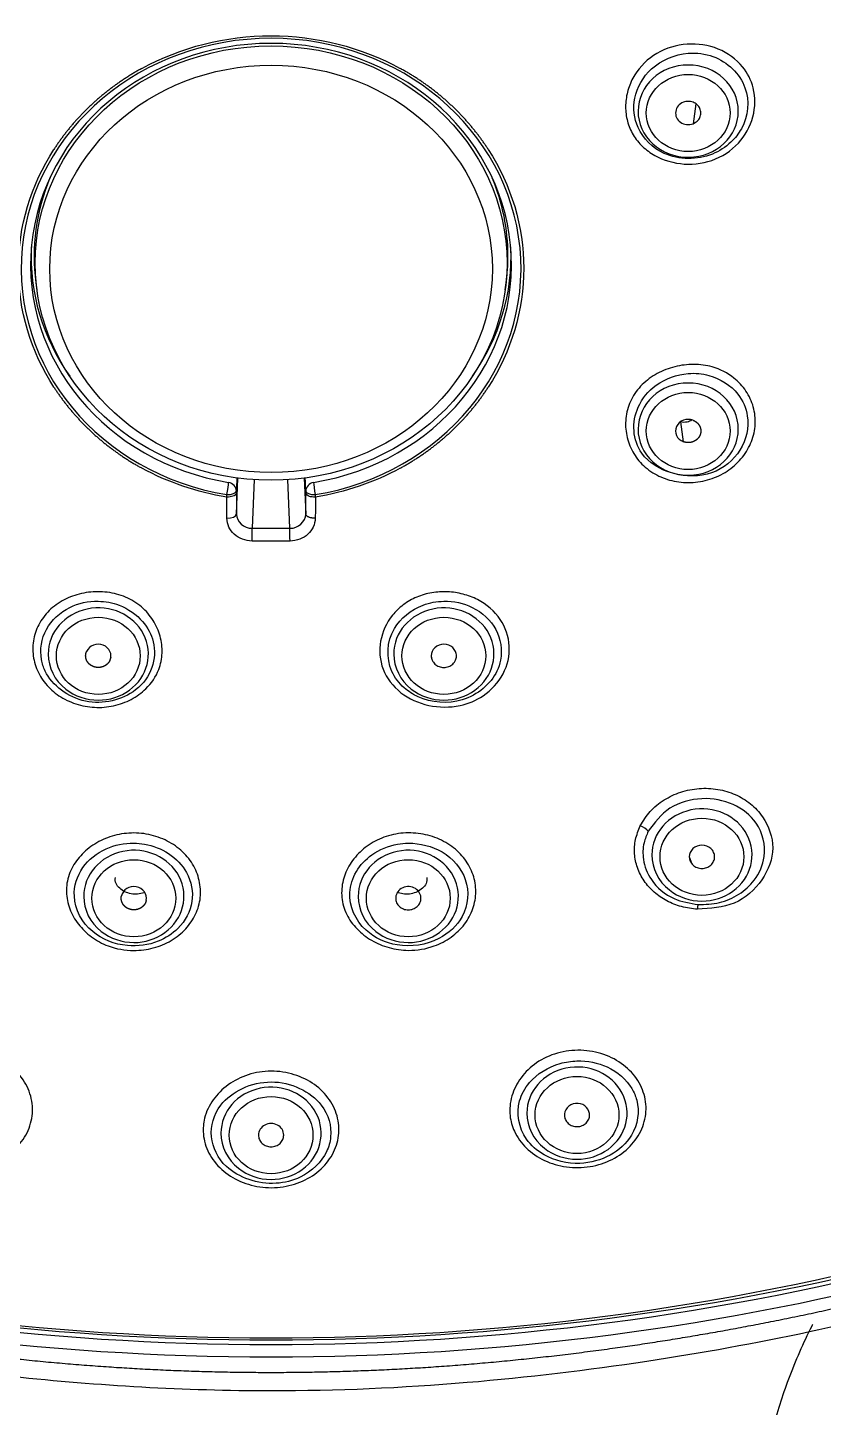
# Model space of a CAD drawing. Extents: x -3383 to -2963, y -4299 to -3705.
# Drawn here: x -3177.39 to -3172.35, y -4042.36 to -4033.62 of the extents above; entities that cross this region are included whole.
import ezdxf

# ---------------------------------------------------------------- set-up
doc = ezdxf.new("R2010")
doc.units = 0
doc.header["$LTSCALE"] = 7
doc.layers.add('6', color=7, linetype='CONTINUOUS')

msp = doc.modelspace()

# ---------------------------------------------------------------- linework, layer by layer
at = {"layer": '6', "color": 3, "linetype": 'Continuous'}
for p, q in [((-3173.157697, -4034.104465), (-3173.17459, -4034.231031)), ((-3173.23582, -4036.245104), (-3173.252713, -4036.118539)), ((-3176.066283, -4036.557241), (-3176.066283, -4036.572167)), ((-3175.952838, -4036.485087), (-3175.96606, -4036.79323)), ((-3175.726673, -4036.79323), (-3175.739895, -4036.485087)), ((-3175.626449, -4036.572167), (-3175.626449, -4036.557241)), ((-3176.126274, -4036.596382), (-3176.126274, -4036.580276)), ((-3175.566459, -4036.580276), (-3175.566459, -4036.596364)), ((-3176.860789, -4037.608757), (-3176.866461, -4037.629415)), ((-3174.831943, -4037.608757), (-3174.826272, -4037.629415)), ((-3173.198012, -4038.87833), (-3173.184681, -4038.914705))]:
    msp.add_line(p, q, dxfattribs=at)
at = {"layer": '6', "color": 7, "linetype": 'Continuous'}
for p, q in [((-3177.33489, -4035.238918), (-3177.32891, -4035.283158)), ((-3174.363823, -4035.283158), (-3174.357843, -4035.238918)), ((-3176.066169, -4036.704091), (-3176.056336, -4036.474924)), ((-3175.636397, -4036.474924), (-3175.626564, -4036.704091))]:
    msp.add_line(p, q, dxfattribs=at)
for centre, major_axis, ratio, start_param, end_param in [((-3175.846366, -4035.146589), (-1.582453, 0), 0.920505, 1.74861423, 7.67616373), ((-3175.846366, -4035.123554), (1.522462, 0), 0.920505, 4.89020689, 10.81775638), ((-3173.205205, -4034.162996), (-0.08, 0), 0.920505, 5.10508806, 8.24668072), ((-3173.205205, -4034.151274), (-0.317321, 0), 0.920505, 1.58326435, 3.14159276), ((-3175.846366, -4035.068443), (1.5, 0), 0.920505, 2.77549891, 3.26539098), ((-3175.846366, -4035.068443), (1.5, 0), 0.920505, 0, 0.36609378), ((-3175.846366, -4035.068443), (-1.52, 0), 0.920505, 6.24204823, 6.85921906), ((-3175.846366, -4035.068443), (-1.52, 0), 0.920505, 2.56555888, 3.18272971), ((-3175.846366, -4035.068443), (1.5, 0), 0.920505, 6.15938686, 6.28318531), ((-3173.205205, -4036.177069), (0.08, 0), 0.920505, 1.17809725, 4.3196899), ((-3173.205205, -4036.165347), (-0.317321, 0), 0.920505, 1.58326435, 3.14159276), ((-3176.126274, -4036.556832), (-0.059944, 0.002589), 0.914564, 3.18132471, 4.5740484), ((-3175.566459, -4036.556832), (-0.059944, -0.002589), 0.914564, 4.85072956, 6.24345325), ((-3176.940371, -4037.601234), (0.08, 0), 0.920505, 5.89048623, 9.03207888), ((-3174.752362, -4037.601234), (-0.08, 0), 0.920505, 3.53429174, 6.67588439), ((-3176.940371, -4037.589513), (-0.317321, 0), 0.920505, 0.8633488, 1.57079615), ((-3176.940371, -4037.589513), (-0.317321, 0), 0.920505, 1.57079615, 2.23867885), ((-3174.752362, -4037.589513), (-0.317321, 0), 0.920505, 0.8633488, 1.57079615), ((-3174.752362, -4037.589513), (-0.317321, 0), 0.920505, 1.57079615, 2.23867885), ((-3173.118164, -4038.873792), (-0.08, 0), 0.920505, 3.73064128, 6.87223393), ((-3176.715263, -4039.136312), (0.08, 0), 0.920505, 6.08683577, 9.22842842), ((-3174.97747, -4039.136312), (-0.08, 0), 0.920505, 3.33794219, 6.47953485), ((-3173.118164, -4038.86207), (-0.317321, 0), 0.920505, 0.8633488, 1.57079615), ((-3173.118164, -4038.86207), (-0.317321, 0), 0.920505, 1.57079615, 2.23867885), ((-3176.715263, -4039.124591), (-0.317321, 0), 0.920505, 0.8633488, 1.57079615), ((-3176.715263, -4039.124591), (-0.317321, 0), 0.920505, 1.57079615, 2.23867885), ((-3174.97747, -4039.124591), (-0.317321, 0), 0.920505, 0.8633488, 1.57079615), ((-3174.97747, -4039.124591), (-0.317321, 0), 0.920505, 1.57079615, 2.23867885), ((-3173.909404, -4040.509014), (-0.08, 0), 0.920505, 3.45575192, 6.59734457), ((-3175.846366, -4040.636634), (-0.08, 0), 0.920505, 3.14159265, 6.28318531), ((-3173.909404, -4040.497292), (-0.317321, 0), 0.920505, 0.8633488, 1.57079615), ((-3173.909404, -4040.497292), (-0.317321, 0), 0.920505, 1.57079615, 2.23867885), ((-3175.846366, -4040.624912), (-0.317321, 0), 0.920505, 0.8633488, 1.57079615), ((-3175.846366, -4040.624912), (-0.317321, 0), 0.920505, 1.57079615, 2.23867885), ((-3175.846366, -4027.906978), (15.26948, 0), 0.920505, 4.43006174, 4.99471622), ((-3175.846366, -4027.930217), (-15.329478, 0), 0.920505, 1.28846908, 1.85312357)]:
    msp.add_ellipse(centre, major_axis=major_axis, ratio=ratio, start_param=start_param, end_param=end_param, dxfattribs=at)
msp.add_ellipse((-3175.846366, -4035.113367), major_axis=(1.493974, 0), ratio=0.920505, dxfattribs=at)
at = {"layer": '6', "color": 3, "linetype": 'Continuous'}
for centre, major_axis in [((-3175.846366, -4035.150294), (1.401312, 0)), ((-3173.205205, -4034.162996), (0.265359, 0)), ((-3173.205205, -4036.177069), (0.265359, 0)), ((-3176.940371, -4037.601234), (0.265359, 0)), ((-3174.752362, -4037.601234), (0.265359, 0)), ((-3173.118164, -4038.873792), (0.265359, 0)), ((-3176.715263, -4039.136312), (0.265359, 0)), ((-3174.97747, -4039.136312), (0.265359, 0)), ((-3173.909404, -4040.509014), (0.265359, 0)), ((-3175.846366, -4040.636634), (0.265359, 0))]:
    msp.add_ellipse(centre, major_axis=major_axis, ratio=0.920505, dxfattribs=at)
for centre, major_axis, ratio, start_param, end_param in [((-3173.205205, -4034.151274), (-0.317321, 0), 0.920505, 3.14159276, 6.28318531), ((-3173.205205, -4034.151274), (-0.317321, 0), 0.920505, 0, 1.5707966), ((-3173.205205, -4034.151274), (-0.317321, 0), 0.920505, 1.57079615, 1.58326435), ((-3173.205205, -4036.165347), (-0.317321, 0), 0.920505, 3.14159276, 6.28318531), ((-3173.205205, -4036.165347), (-0.317321, 0), 0.920505, 0, 1.5707966), ((-3173.205205, -4036.165347), (-0.317321, 0), 0.920505, 1.57079615, 1.58326435), ((-3176.126274, -4036.556832), (0.009793, 0.059195), 0.069113, 4.31664815, 5.86999118), ((-3176.126274, -4036.556832), (0.06, 0), 0.390731, 4.71238898, 6.26573201), ((-3175.566459, -4036.556832), (-0.06, 0), 0.390731, 0.01745329, 1.57079633), ((-3175.566459, -4036.556832), (-0.009793, 0.059195), 0.069113, 0.41319412, 1.96653716), ((-3176.940371, -4037.589513), (-0.317321, 0), 0.920505, 2.2386795, 6.28318531), ((-3174.752362, -4037.589513), (-0.317321, 0), 0.920505, 2.2386795, 6.28318531), ((-3176.940371, -4037.589513), (-0.317321, 0), 0.920505, 0, 0.86334861), ((-3174.752362, -4037.589513), (-0.317321, 0), 0.920505, 0, 0.86334861), ((-3173.118164, -4038.86207), (-0.317321, 0), 0.920505, 2.2386795, 6.28318531), ((-3176.715263, -4039.124591), (-0.317321, 0), 0.920505, 2.2386795, 6.28318531), ((-3174.97747, -4039.124591), (-0.317321, 0), 0.920505, 2.2386795, 6.28318531), ((-3173.118164, -4038.86207), (-0.317321, 0), 0.920505, 0, 0.86334861), ((-3176.715263, -4039.124591), (-0.317321, 0), 0.920505, 0, 0.86334861), ((-3174.97747, -4039.124591), (-0.317321, 0), 0.920505, 0, 0.86334861), ((-3173.909404, -4040.497292), (-0.317321, 0), 0.920505, 2.2386795, 6.28318531), ((-3175.846366, -4040.624912), (-0.317321, 0), 0.920505, 2.2386795, 6.28318531), ((-3173.909404, -4040.497292), (-0.317321, 0), 0.920505, 0, 0.86334861), ((-3175.846366, -4040.624912), (-0.317321, 0), 0.920505, 0, 0.86334861)]:
    msp.add_ellipse(centre, major_axis=major_axis, ratio=ratio, start_param=start_param, end_param=end_param, dxfattribs=at)
at = {"layer": '6', "color": 7, "linetype": 'Continuous'}
for points, degree, knots in [([(-3183.978728, -4034.770891), (-3183.978138, -4034.253345), (-3183.916297, -4033.218396), (-3183.71188, -4032.067788), (-3183.519398, -4031.312201), (-3183.430293, -4030.999411), (-3183.354293, -4030.750379), (-3183.269733, -4030.503658), (-3182.985861, -4029.841295), (-3182.256677, -4028.866739), (-3181.19815, -4028.196078), (-3180.478944, -4027.934516), (-3180.210952, -4027.856957), (-3179.805411, -4027.751831), (-3178.373771, -4027.424977), (-3176.408018, -4027.22904), (-3174.161422, -4027.340986), (-3172.912279, -4027.528385), (-3172.091856, -4027.705184), (-3171.752203, -4027.787067), (-3171.481771, -4027.856927), (-3171.21384, -4027.934676), (-3170.494503, -4028.195771), (-3169.435951, -4028.866835), (-3168.707205, -4029.841368), (-3168.422826, -4030.50361), (-3168.338472, -4030.750388), (-3168.224107, -4031.123837), (-3167.868348, -4032.442294), (-3167.715184, -4033.735799), (-3167.714005, -4034.770891)], 3, [0, 0, 0, 0, 0.0625, 0.125, 0.140625, 0.15625, 0.1640625, 0.171875, 0.1875, 0.25, 0.3125, 0.328125, 0.3359375, 0.34375, 0.375, 0.5, 0.5625, 0.625, 0.640625, 0.65625, 0.6640625, 0.671875, 0.6875, 0.75, 0.8125, 0.828125, 0.8359375, 0.84375, 0.875, 1, 1, 1, 1]), ([(-3173.403037, -4033.785313), (-3173.345658, -4033.751765), (-3173.212583, -4033.712294), (-3173.008914, -4033.743236), (-3172.858089, -4033.853585), (-3172.777348, -4034.011884), (-3172.781284, -4034.191096), (-3172.875297, -4034.365221), (-3173.049644, -4034.478848), (-3173.256776, -4034.498192), (-3173.415807, -4034.442279), (-3173.514467, -4034.360468), (-3173.569049, -4034.282249), (-3173.599062, -4034.193056), (-3173.604631, -4034.099828), (-3173.586917, -4034.00743), (-3173.534203, -4033.891161), (-3173.461019, -4033.819214), (-3173.403037, -4033.785313)], 3, [0, 0, 0, 0, 0.077861, 0.15638114, 0.23439161, 0.297197, 0.37442081, 0.45207989, 0.53160682, 0.6094745, 0.68677212, 0.72578784, 0.76535465, 0.80445385, 0.84334596, 0.88228885, 0.92132136, 1, 1, 1, 1]), ([(-3176.664418, -4033.880839), (-3176.74958, -4033.927483), (-3176.828385, -4033.983873), (-3176.907138, -4034.040226), (-3176.977396, -4034.104841), (-3177.047803, -4034.169593), (-3177.109128, -4034.242134), (-3177.170354, -4034.314557), (-3177.221427, -4034.393568)], 2, [0, 0, 0, 0.25, 0.25, 0.5, 0.5, 0.75, 0.75, 1, 1, 1]), ([(-3174.471306, -4034.393568), (-3174.521978, -4034.315177), (-3174.583238, -4034.242636), (-3174.644457, -4034.170143), (-3174.714652, -4034.105471), (-3174.784996, -4034.040661), (-3174.863802, -4033.984211), (-3174.942479, -4033.927852), (-3175.028314, -4033.880839)], 2, [0, 0, 0, 0.25, 0.25, 0.5, 0.5, 0.75, 0.75, 1, 1, 1]), ([(-3177.221427, -4035.899609), (-3177.170755, -4035.978001), (-3177.109495, -4036.050542), (-3177.048276, -4036.123034), (-3176.97808, -4036.187707), (-3176.907736, -4036.252517), (-3176.828931, -4036.308967), (-3176.750253, -4036.365326), (-3176.664418, -4036.412339)], 2, [0, 0, 0, 0.25, 0.25, 0.5, 0.5, 0.75, 0.75, 1, 1, 1]), ([(-3175.028315, -4036.412339), (-3174.943153, -4036.365695), (-3174.864348, -4036.309305), (-3174.785595, -4036.252952), (-3174.715337, -4036.188337), (-3174.64493, -4036.123585), (-3174.583605, -4036.051044), (-3174.522379, -4035.978621), (-3174.471306, -4035.899609)], 2, [0, 0, 0, 0.25, 0.25, 0.5, 0.5, 0.75, 0.75, 1, 1, 1]), ([(-3173.181296, -4036.108235), (-3173.190676, -4036.113802), (-3173.213451, -4036.123579), (-3173.239786, -4036.123467), (-3173.252713, -4036.118539)], 3, [0, 0, 0, 0, 0.44663549, 1, 1, 1, 1]), ([(-3173.17459, -4036.109035), (-3173.159901, -4036.114657), (-3173.148636, -4036.124998), (-3173.143153, -4036.130032), (-3173.138692, -4036.13616), (-3173.134351, -4036.142122), (-3173.131295, -4036.148888), (-3173.128321, -4036.155471), (-3173.126747, -4036.162704), (-3173.125216, -4036.169741), (-3173.125205, -4036.177069), (-3173.125195, -4036.184199), (-3173.126747, -4036.191435), (-3173.128258, -4036.198476), (-3173.131295, -4036.20525), (-3173.134249, -4036.21184), (-3173.138692, -4036.217979), (-3173.143015, -4036.223952), (-3173.148637, -4036.229141), (-3173.154106, -4036.234189), (-3173.160762, -4036.238295), (-3173.16724, -4036.242291), (-3173.17459, -4036.245104), (-3173.181741, -4036.247841), (-3173.189599, -4036.24929), (-3173.197244, -4036.2507), (-3173.205205, -4036.25071), (-3173.212949, -4036.25072), (-3173.22081, -4036.24929), (-3173.22846, -4036.2479), (-3173.23582, -4036.245104)], 2, [0, 0, 0, 0.125, 0.125, 0.1875, 0.1875, 0.25, 0.25, 0.3125, 0.3125, 0.375, 0.375, 0.4375, 0.4375, 0.5, 0.5, 0.5625, 0.5625, 0.625, 0.625, 0.6875, 0.6875, 0.75, 0.75, 0.8125, 0.8125, 0.875, 0.875, 0.9375, 0.9375, 1, 1, 1]), ([(-3176.066086, -4036.572168), (-3176.071078, -4036.579457), (-3176.080087, -4036.592611), (-3176.11203, -4036.59522), (-3176.126274, -4036.596384)], 3, [0, 0, 0, 0, 0.55409419, 1, 1, 1, 1]), ([(-3175.566459, -4036.596443), (-3175.580272, -4036.595341), (-3175.612146, -4036.592799), (-3175.62127, -4036.579629), (-3175.62644, -4036.572166)], 3, [0, 0, 0, 0, 0.4333841, 1, 1, 1, 1]), ([(-3175.966232, -4036.874318), (-3175.987458, -4036.871959), (-3176.029435, -4036.867294), (-3176.081501, -4036.833353), (-3176.11885, -4036.786397), (-3176.123989, -4036.748708), (-3176.126583, -4036.729693)], 3, [0, 0, 0, 0, 0.25326532, 0.50085603, 0.74817379, 1, 1, 1, 1]), ([(-3175.56615, -4036.729693), (-3175.568743, -4036.748708), (-3175.573883, -4036.786398), (-3175.611232, -4036.833353), (-3175.663298, -4036.867294), (-3175.705275, -4036.871959), (-3175.726501, -4036.874318)], 3, [0, 0, 0, 0, 0.25182946, 0.49914784, 0.74673773, 1, 1, 1, 1]), ([(-3174.395511, -4037.369929), (-3174.360997, -4037.420969), (-3174.322315, -4037.539601), (-3174.361872, -4037.721609), (-3174.485623, -4037.85688), (-3174.658909, -4037.929991), (-3174.851981, -4037.927856), (-3175.03664, -4037.845461), (-3175.153563, -4037.690973), (-3175.168014, -4037.50635), (-3175.103055, -4037.363843), (-3175.012071, -4037.274965), (-3174.926258, -4037.225495), (-3174.82933, -4037.197898), (-3174.728738, -4037.192139), (-3174.629681, -4037.207229), (-3174.505872, -4037.253451), (-3174.430388, -4037.318352), (-3174.395511, -4037.369929)], 3, [0, 0, 0, 0, 0.077861, 0.15638114, 0.23439161, 0.297197, 0.37442081, 0.45207989, 0.53160682, 0.6094745, 0.68677212, 0.72578784, 0.76535465, 0.80445385, 0.84334596, 0.88228885, 0.92132136, 1, 1, 1, 1]), ([(-3176.866461, -4037.629415), (-3176.872569, -4037.642937), (-3176.883803, -4037.653306), (-3176.889272, -4037.658354), (-3176.895929, -4037.66246), (-3176.902406, -4037.666456), (-3176.909757, -4037.669269), (-3176.916907, -4037.672006), (-3176.924765, -4037.673455), (-3176.93241, -4037.674865), (-3176.940371, -4037.674875), (-3176.948116, -4037.674884), (-3176.955977, -4037.673455), (-3176.963627, -4037.672064), (-3176.970986, -4037.669269), (-3176.978145, -4037.66655), (-3176.984814, -4037.66246), (-3176.991302, -4037.658481), (-3176.99694, -4037.653306), (-3177.002423, -4037.648272), (-3177.006884, -4037.642144), (-3177.011225, -4037.636182), (-3177.014282, -4037.629415), (-3177.017255, -4037.622833), (-3177.018829, -4037.6156), (-3177.02036, -4037.608563), (-3177.020371, -4037.601235), (-3177.020382, -4037.594106), (-3177.018829, -4037.58687), (-3177.017318, -4037.579828), (-3177.014282, -4037.573054)], 2, [0, 0, 0, 0.125, 0.125, 0.1875, 0.1875, 0.25, 0.25, 0.3125, 0.3125, 0.375, 0.375, 0.4375, 0.4375, 0.5, 0.5, 0.5625, 0.5625, 0.625, 0.625, 0.6875, 0.6875, 0.75, 0.75, 0.8125, 0.8125, 0.875, 0.875, 0.9375, 0.9375, 1, 1, 1]), ([(-3173.140951, -4039.176661), (-3173.096003, -4039.175299), (-3173.00503, -4039.172542), (-3172.878617, -4039.115905), (-3172.770141, -4039.016857), (-3172.701878, -4038.85465), (-3172.7474, -4038.660196), (-3172.912576, -4038.52887), (-3173.120234, -4038.489218), (-3173.337951, -4038.550304), (-3173.417928, -4038.658158), (-3173.458057, -4038.712273)], 3, [0, 0, 0, 0, 0.07978383, 0.16147722, 0.24460963, 0.35309697, 0.50213441, 0.62356374, 0.74508158, 0.87209469, 1, 1, 1, 1]), ([(-3176.636598, -4038.729697), (-3176.595093, -4038.736864), (-3176.515139, -4038.762486), (-3176.413118, -4038.829128), (-3176.337708, -4038.918409), (-3176.295784, -4039.022726), (-3176.28842, -4039.132612), (-3176.31849, -4039.239214), (-3176.38252, -4039.333645), (-3176.475209, -4039.408655), (-3176.589974, -4039.455959), (-3176.728901, -4039.474301), (-3176.86887, -4039.450119), (-3176.98703, -4039.384852), (-3177.070626, -4039.303346), (-3177.126451, -4039.20503), (-3177.148906, -4039.095852), (-3177.131494, -4038.985427), (-3177.075707, -4038.88575), (-3176.99037, -4038.80536), (-3176.883621, -4038.74864), (-3176.762241, -4038.719646), (-3176.677823, -4038.722578), (-3176.636598, -4038.729697)], 3, [0, 0, 0, 0, 0.04732969, 0.09409543, 0.14099317, 0.18801784, 0.23498374, 0.28178543, 0.32866668, 0.375845, 0.42299112, 0.46985546, 0.5320197, 0.57828877, 0.62474832, 0.67142663, 0.71841567, 0.76638654, 0.81358141, 0.86019473, 0.90661568, 0.95299026, 1, 1, 1, 1]), ([(-3175.056135, -4038.729697), (-3175.014743, -4038.722328), (-3174.929859, -4038.718968), (-3174.806805, -4038.746168), (-3174.698585, -4038.803574), (-3174.615192, -4038.886397), (-3174.561545, -4038.985832), (-3174.544027, -4039.09465), (-3174.562997, -4039.2035), (-3174.616674, -4039.303922), (-3174.702329, -4039.38617), (-3174.822928, -4039.449752), (-3174.962928, -4039.474417), (-3175.100592, -4039.453718), (-3175.212978, -4039.406252), (-3175.30665, -4039.333898), (-3175.373931, -4039.240328), (-3175.404729, -4039.132362), (-3175.395713, -4039.021586), (-3175.351214, -4038.9187), (-3175.276762, -4038.830446), (-3175.176808, -4038.762829), (-3175.097398, -4038.737043), (-3175.056135, -4038.729697)], 3, [0, 0, 0, 0, 0.04724698, 0.09402539, 0.14099374, 0.18805903, 0.23498281, 0.28166512, 0.32854646, 0.37578173, 0.42291062, 0.46971944, 0.53204407, 0.57833518, 0.62474017, 0.67135313, 0.71831337, 0.76631094, 0.8135255, 0.86012091, 0.90651395, 0.95289887, 1, 1, 1, 1]), ([(-3173.458057, -4038.712273), (-3173.468186, -4038.736306), (-3173.492315, -4038.793556), (-3173.49496, -4038.90165), (-3173.442987, -4039.034897), (-3173.313661, -4039.147395), (-3173.193664, -4039.167729), (-3173.140951, -4039.176661)], 3, [0, 0, 0, 0, 0.12027111, 0.28649953, 0.50183106, 0.78116304, 1, 1, 1, 1]), ([(-3176.646811, -4039.099183), (-3176.648487, -4039.099906), (-3176.662632, -4039.105646), (-3176.691317, -4039.111988), (-3176.733148, -4039.109675), (-3176.772756, -4039.097076), (-3176.806272, -4039.074657), (-3176.83044, -4039.04389), (-3176.835016, -4039.017946), (-3176.832321, -4039.005474)], 3, [0, 0, 0, 0, 0.02218442, 0.18515369, 0.34812295, 0.51109221, 0.67406147, 0.83703074, 1, 1, 1, 1]), ([(-3174.860412, -4039.005474), (-3174.857717, -4039.017946), (-3174.862293, -4039.04389), (-3174.886461, -4039.074657), (-3174.919977, -4039.097076), (-3174.959585, -4039.109675), (-3175.001416, -4039.111988), (-3175.030101, -4039.105646), (-3175.044246, -4039.099906), (-3175.045921, -4039.099183)], 3, [0, 0, 0, 0, 0.16296926, 0.32593853, 0.48890779, 0.65187705, 0.81484631, 0.97781558, 1, 1, 1, 1]), ([(-3176.6368, -4039.150679), (-3176.639925, -4039.165038), (-3176.648745, -4039.177225), (-3176.653039, -4039.183158), (-3176.658698, -4039.188381), (-3176.664204, -4039.193463), (-3176.670817, -4039.197542), (-3176.67725, -4039.201511), (-3176.68465, -4039.204343), (-3176.691849, -4039.207098), (-3176.699655, -4039.208538), (-3176.707249, -4039.209938), (-3176.715263, -4039.209948), (-3176.72306, -4039.209958), (-3176.73087, -4039.208538), (-3176.738467, -4039.207157), (-3176.745875, -4039.204343), (-3176.753082, -4039.201605), (-3176.759708, -4039.197542), (-3176.766153, -4039.193589), (-3176.771827, -4039.188381), (-3176.777348, -4039.183312), (-3176.78178, -4039.177225), (-3176.786091, -4039.171303), (-3176.789168, -4039.164492), (-3176.792161, -4039.157865), (-3176.793725, -4039.150679), (-3176.795246, -4039.143689), (-3176.795257, -4039.136313), (-3176.795268, -4039.129136), (-3176.793725, -4039.121946)], 2, [0, 0, 0, 0.125, 0.125, 0.1875, 0.1875, 0.25, 0.25, 0.3125, 0.3125, 0.375, 0.375, 0.4375, 0.4375, 0.5, 0.5, 0.5625, 0.5625, 0.625, 0.625, 0.6875, 0.6875, 0.75, 0.75, 0.8125, 0.8125, 0.875, 0.875, 0.9375, 0.9375, 1, 1, 1]), ([(-3177.659223, -4040.117611), (-3177.635134, -4040.124323), (-3177.588616, -4040.141462), (-3177.504413, -4040.188437), (-3177.418636, -4040.268843), (-3177.360417, -4040.388158), (-3177.35103, -4040.516215), (-3177.391574, -4040.638837), (-3177.464021, -4040.725307), (-3177.539741, -4040.779156), (-3177.625741, -4040.821282), (-3177.748226, -4040.848246), (-3177.899745, -4040.836733), (-3178.037543, -4040.781079), (-3178.127881, -4040.704648), (-3178.178822, -4040.6312), (-3178.214609, -4040.552167), (-3178.225968, -4040.466845), (-3178.209736, -4040.371346), (-3178.169153, -4040.280045), (-3178.09558, -4040.204485), (-3178.016252, -4040.155082), (-3177.950508, -4040.126675), (-3177.880186, -4040.107735), (-3177.80686, -4040.099045), (-3177.732137, -4040.10142), (-3177.683182, -4040.110936), (-3177.659223, -4040.117611)], 3, [0, 0, 0, 0, 0.02771278, 0.05513675, 0.10959828, 0.16429528, 0.21892805, 0.27361918, 0.32812209, 0.35555649, 0.38319919, 0.43793717, 0.49243296, 0.54691711, 0.60151864, 0.62922641, 0.65670362, 0.71088728, 0.73848038, 0.78229718, 0.83685806, 0.8640592, 0.89118732, 0.91824643, 0.94528218, 0.97243682, 1, 1, 1, 1]), ([(-3174.03351, -4040.117611), (-3173.985746, -4040.104067), (-3173.88495, -4040.092152), (-3173.736482, -4040.118563), (-3173.60916, -4040.187181), (-3173.516702, -4040.287708), (-3173.468992, -4040.408644), (-3173.471475, -4040.536769), (-3173.523079, -4040.658136), (-3173.620403, -4040.758108), (-3173.751304, -4040.825085), (-3173.900994, -4040.84961), (-3174.050797, -4040.829491), (-3174.182184, -4040.767769), (-3174.264343, -4040.687629), (-3174.314188, -4040.601409), (-3174.341083, -4040.506567), (-3174.329114, -4040.3874), (-3174.269812, -4040.26979), (-3174.17001, -4040.172782), (-3174.081034, -4040.131088), (-3174.03351, -4040.117611)], 3, [0, 0, 0, 0, 0.05491055, 0.10945216, 0.1643065, 0.21902058, 0.27357374, 0.32814305, 0.38317967, 0.4379154, 0.49248952, 0.54721901, 0.60178004, 0.65667489, 0.71094871, 0.73860163, 0.78248129, 0.83713564, 0.89136466, 0.94536419, 1, 1, 1, 1]), ([(-3175.846366, -4040.231523), (-3175.796441, -4040.231362), (-3175.697008, -4040.246902), (-3175.566059, -4040.311197), (-3175.469548, -4040.409462), (-3175.416658, -4040.528715), (-3175.412968, -4040.655728), (-3175.45931, -4040.776625), (-3175.55019, -4040.878363), (-3175.677343, -4040.947554), (-3175.82463, -4040.976608), (-3175.974629, -4040.960233), (-3176.109042, -4040.9018), (-3176.211752, -4040.808941), (-3176.261826, -4040.711549), (-3176.279294, -4040.616746), (-3176.272174, -4040.519642), (-3176.21961, -4040.409531), (-3176.12271, -4040.313408), (-3175.994605, -4040.247624), (-3175.895956, -4040.231684), (-3175.846366, -4040.231523)], 3, [0, 0, 0, 0, 0.05495771, 0.10949067, 0.1642891, 0.21900389, 0.27365364, 0.32821709, 0.38321975, 0.43799962, 0.49255293, 0.54718051, 0.60179969, 0.65676367, 0.71102375, 0.73867027, 0.78256441, 0.83722023, 0.89144033, 0.9454109, 1, 1, 1, 1]), ([(-3180.121668, -4041.562687), (-3179.047119, -4041.842829), (-3178.004836, -4041.987045), (-3176.905092, -4042.139212), (-3175.846366, -4042.139222), (-3174.788054, -4042.139231), (-3173.687897, -4041.987037), (-3172.64582, -4041.842877), (-3171.571064, -4041.562681)], 2, [0, 0, 0, 0.25, 0.25, 0.5, 0.5, 0.75, 0.75, 1, 1, 1]), ([(-3171.516939, -4041.667109), (-3171.82261, -4041.74199), (-3172.466196, -4041.899651), (-3173.496517, -4042.084869), (-3174.634603, -4042.221972), (-3175.977818, -4042.280915), (-3177.426436, -4042.195751), (-3178.873611, -4041.979721), (-3179.760979, -4041.766695), (-3180.176017, -4041.667059)], 3, [0, 0, 0, 0, 0.10811775, 0.22763996, 0.35829423, 0.50004127, 0.68665551, 0.85344336, 1, 1, 1, 1])]:
    msp.add_open_spline(points, degree=degree, knots=knots, dxfattribs=at)
at = {"layer": '6', "color": 3, "linetype": 'Continuous'}
for points, degree, knots in [([(-3167.910269, -4034.834194), (-3167.912011, -4033.315713), (-3168.261068, -4031.833229), (-3168.347265, -4031.467145), (-3168.456752, -4031.096142), (-3168.485868, -4030.997479), (-3168.512623, -4030.913885), (-3168.54321, -4030.818317), (-3168.573611, -4030.733319), (-3168.606988, -4030.639998), (-3168.641694, -4030.555095), (-3168.678983, -4030.463872), (-3168.71885, -4030.379869), (-3168.800996, -4030.206781), (-3168.901069, -4030.040129), (-3169.000662, -4029.874279), (-3169.116716, -4029.717075), (-3169.232607, -4029.56009), (-3169.363385, -4029.413894), (-3169.494422, -4029.267409), (-3169.638675, -4029.133777), (-3169.782799, -4029.000263), (-3169.94162, -4028.878415), (-3170.099849, -4028.757022), (-3170.270346, -4028.649057), (-3170.440842, -4028.541094), (-3170.62108, -4028.448225), (-3170.801984, -4028.355013), (-3170.99005, -4028.278439), (-3171.081238, -4028.241311), (-3171.181085, -4028.20629), (-3171.274048, -4028.173684), (-3171.376359, -4028.142294), (-3171.469997, -4028.113564), (-3171.574369, -4028.084993), (-3171.667149, -4028.059595), (-3171.773612, -4028.032933), (-3172.181283, -4027.930835), (-3172.574153, -4027.852131), (-3173.378744, -4027.690947), (-3174.195246, -4027.610059), (-3175.013373, -4027.529011), (-3175.841969, -4027.528792), (-3177.495006, -4027.528355), (-3179.109632, -4027.850448), (-3179.507631, -4027.929843), (-3179.911051, -4028.03078), (-3180.017909, -4028.057516), (-3180.110309, -4028.0827), (-3180.214585, -4028.11112), (-3180.307975, -4028.139605), (-3180.40994, -4028.170705), (-3180.502686, -4028.203041), (-3180.602075, -4028.237692), (-3180.693079, -4028.274553), (-3180.880435, -4028.35044), (-3181.061135, -4028.442987), (-3181.241029, -4028.535121), (-3181.411612, -4028.642439), (-3181.582075, -4028.749682), (-3181.740654, -4028.870526), (-3181.899709, -4028.991732), (-3182.044407, -4029.124865), (-3182.188947, -4029.257852), (-3182.320869, -4029.404429), (-3182.452111, -4029.550249), (-3182.568821, -4029.707331), (-3182.685374, -4029.864201), (-3182.785582, -4030.029905), (-3182.886038, -4030.196021), (-3182.968469, -4030.368484), (-3183.00842, -4030.45207), (-3183.046031, -4030.543325), (-3183.081058, -4030.628313), (-3183.114816, -4030.721886), (-3183.145688, -4030.807462), (-3183.17656, -4030.903261), (-3183.203915, -4030.988145), (-3183.233, -4031.086542), (-3183.344116, -4031.462461), (-3183.42982, -4031.824921), (-3183.780714, -4033.308927), (-3183.782463, -4034.834194)], 2, [0, 0, 0, 0.125, 0.125, 0.15625, 0.15625, 0.1640625, 0.1640625, 0.171875, 0.171875, 0.1796875, 0.1796875, 0.1875, 0.1875, 0.203125, 0.203125, 0.21875, 0.21875, 0.234375, 0.234375, 0.25, 0.25, 0.265625, 0.265625, 0.28125, 0.28125, 0.296875, 0.296875, 0.3125, 0.3125, 0.3203125, 0.3203125, 0.328125, 0.328125, 0.3359375, 0.3359375, 0.34375, 0.34375, 0.375, 0.375, 0.4375, 0.4375, 0.5, 0.5, 0.625, 0.625, 0.65625, 0.65625, 0.6640625, 0.6640625, 0.671875, 0.671875, 0.6796875, 0.6796875, 0.6875, 0.6875, 0.703125, 0.703125, 0.71875, 0.71875, 0.734375, 0.734375, 0.75, 0.75, 0.765625, 0.765625, 0.78125, 0.78125, 0.796875, 0.796875, 0.8125, 0.8125, 0.8203125, 0.8203125, 0.828125, 0.828125, 0.8359375, 0.8359375, 0.84375, 0.84375, 0.875, 0.875, 1, 1, 1]), ([(-3173.522099, -4034.254942), (-3173.49051, -4034.325542), (-3173.357604, -4034.459777), (-3173.094241, -4034.462263), (-3172.936681, -4034.358636), (-3172.82884, -4034.221817), (-3172.805188, -4033.982841), (-3172.997299, -4033.800172), (-3173.236609, -4033.769665), (-3173.449462, -4033.858701), (-3173.563475, -4034.059495), (-3173.548063, -4034.196912), (-3173.522099, -4034.254942)], 3, [0, 0, 0, 0, 0.11065235, 0.24853303, 0.31224022, 0.36217589, 0.48839342, 0.62286876, 0.69485136, 0.8087535, 0.90905094, 1, 1, 1, 1]), ([(-3173.404238, -4036.455729), (-3173.439258, -4036.437418), (-3173.502141, -4036.390935), (-3173.567884, -4036.298529), (-3173.60237, -4036.19341), (-3173.603974, -4036.082704), (-3173.570344, -4035.974342), (-3173.501127, -4035.87972), (-3173.403967, -4035.809025), (-3173.290946, -4035.76544), (-3173.170583, -4035.750343), (-3173.037758, -4035.767168), (-3172.920198, -4035.828276), (-3172.83434, -4035.921302), (-3172.786781, -4036.023241), (-3172.775157, -4036.134584), (-3172.799008, -4036.245356), (-3172.857005, -4036.345584), (-3172.943556, -4036.427174), (-3173.052207, -4036.483037), (-3173.173247, -4036.507983), (-3173.295146, -4036.499644), (-3173.370113, -4036.473573), (-3173.404238, -4036.455729)], 3, [0, 0, 0, 0, 0.04758419, 0.09425606, 0.140723, 0.18713961, 0.23388488, 0.2812689, 0.32797959, 0.37467691, 0.42131876, 0.46776451, 0.52996956, 0.57683336, 0.62394505, 0.67106436, 0.71796124, 0.76506969, 0.81170989, 0.85871032, 0.90664012, 0.95363115, 1, 1, 1, 1]), ([(-3173.522099, -4036.026743), (-3173.563264, -4036.121035), (-3173.551698, -4036.400697), (-3173.106559, -4036.522022), (-3172.853377, -4036.30787), (-3172.80855, -4036.101369), (-3172.887692, -4035.917906), (-3173.039377, -4035.820911), (-3173.233105, -4035.802695), (-3173.412687, -4035.867748), (-3173.498029, -4035.971608), (-3173.522099, -4036.026743)], 3, [0, 0, 0, 0, 0.14671654, 0.35980257, 0.46672261, 0.57581364, 0.65077791, 0.75538394, 0.81584785, 0.9142115, 1, 1, 1, 1]), ([(-3177.296505, -4037.36886), (-3177.275435, -4037.337708), (-3177.222721, -4037.281864), (-3177.119642, -4037.223826), (-3177.003517, -4037.193857), (-3176.882189, -4037.193357), (-3176.764425, -4037.224353), (-3176.662758, -4037.287031), (-3176.588173, -4037.374428), (-3176.543841, -4037.475689), (-3176.531025, -4037.583182), (-3176.553649, -4037.701449), (-3176.624352, -4037.805689), (-3176.729016, -4037.881404), (-3176.842192, -4037.922941), (-3176.96447, -4037.932427), (-3177.084946, -4037.910346), (-3177.192764, -4037.85794), (-3177.279289, -4037.780213), (-3177.337007, -4037.682932), (-3177.360581, -4037.57476), (-3177.347783, -4037.465993), (-3177.317037, -4037.399216), (-3177.296505, -4037.36886)], 3, [0, 0, 0, 0, 0.04758419, 0.09425606, 0.140723, 0.18713961, 0.23388488, 0.2812689, 0.32797959, 0.37467691, 0.42131876, 0.46776451, 0.52996956, 0.57683336, 0.62394505, 0.67106436, 0.71796124, 0.76506969, 0.81170989, 0.85871032, 0.90664012, 0.95363115, 1, 1, 1, 1]), ([(-3176.808774, -4037.280342), (-3176.850436, -4037.264528), (-3176.957205, -4037.24445), (-3177.138798, -4037.283249), (-3177.29007, -4037.424314), (-3177.314946, -4037.587434), (-3177.258142, -4037.768992), (-3177.034954, -4037.941044), (-3176.716726, -4037.863864), (-3176.585017, -4037.681132), (-3176.577518, -4037.517073), (-3176.65443, -4037.369999), (-3176.750318, -4037.302531), (-3176.808774, -4037.280342)], 3, [0, 0, 0, 0, 0.06038246, 0.14375871, 0.24138025, 0.33972069, 0.37779646, 0.52744926, 0.67459394, 0.76048545, 0.84433094, 0.91527675, 1, 1, 1, 1]), ([(-3174.883959, -4037.280342), (-3174.960431, -4037.309191), (-3175.109896, -4037.428882), (-3175.121675, -4037.66265), (-3175.015736, -4037.80163), (-3174.872527, -4037.895833), (-3174.615691, -4037.915684), (-3174.432908, -4037.760359), (-3174.377788, -4037.589089), (-3174.401683, -4037.425323), (-3174.553648, -4037.283269), (-3174.735635, -4037.244424), (-3174.842168, -4037.264576), (-3174.883959, -4037.280342)], 3, [0, 0, 0, 0, 0.11049748, 0.24818518, 0.31180321, 0.36166899, 0.48770986, 0.62199699, 0.65870408, 0.7582441, 0.85626518, 0.93961477, 1, 1, 1, 1]), ([(-3173.508671, -4038.677852), (-3173.489478, -4038.646126), (-3173.451506, -4038.583355), (-3173.36082, -4038.510491), (-3173.254304, -4038.459988), (-3173.136188, -4038.436733), (-3173.016587, -4038.442199), (-3172.904182, -4038.475521), (-3172.805931, -4038.535355), (-3172.707108, -4038.643222), (-3172.64509, -4038.818829), (-3172.722194, -4039.027253), (-3172.901734, -4039.191039), (-3173.065049, -4039.201073), (-3173.146106, -4039.206053)], 3, [0, 0, 0, 0, 0.06367312, 0.12598017, 0.18796838, 0.25057283, 0.31304415, 0.37473041, 0.43698585, 0.50139787, 0.62481731, 0.75070683, 0.87627023, 1, 1, 1, 1]), ([(-3173.146106, -4039.206053), (-3173.180513, -4039.202016), (-3173.248757, -4039.19401), (-3173.342541, -4039.155762), (-3173.423551, -4039.100101), (-3173.487348, -4039.027903), (-3173.53028, -4038.944363), (-3173.548376, -4038.854852), (-3173.543498, -4038.763713), (-3173.520312, -4038.706551), (-3173.508671, -4038.677852)], 3, [0, 0, 0, 0, 0.12528225, 0.24848875, 0.37236372, 0.49970399, 0.62729414, 0.75177474, 0.87537151, 1, 1, 1, 1]), ([(-3176.647534, -4038.794209), (-3176.66986, -4038.790287), (-3176.752443, -4038.782563), (-3176.90516, -4038.812743), (-3177.057439, -4038.936768), (-3177.120677, -4039.142701), (-3177.009434, -4039.359829), (-3176.773094, -4039.454433), (-3176.566866, -4039.424776), (-3176.411827, -4039.323554), (-3176.326372, -4039.160066), (-3176.360769, -4038.976612), (-3176.483832, -4038.845905), (-3176.593361, -4038.803726), (-3176.647534, -4038.794209)], 3, [0, 0, 0, 0, 0.0291874, 0.1064412, 0.19335652, 0.28704996, 0.40966656, 0.51316843, 0.59776842, 0.66596805, 0.75891848, 0.85167629, 0.92918033, 1, 1, 1, 1]), ([(-3175.045199, -4038.794209), (-3175.103917, -4038.804535), (-3175.258861, -4038.866435), (-3175.393268, -4039.095393), (-3175.283647, -4039.343249), (-3175.040505, -4039.459062), (-3174.783001, -4039.419896), (-3174.603878, -4039.247677), (-3174.583411, -4039.015641), (-3174.740175, -4038.828783), (-3174.925728, -4038.781043), (-3175.022878, -4038.790284), (-3175.045199, -4038.794209)], 3, [0, 0, 0, 0, 0.07726602, 0.21172244, 0.34007044, 0.43756794, 0.55252625, 0.64772888, 0.7653075, 0.87393464, 0.9706276, 1, 1, 1, 1]), ([(-3174.015752, -4040.182959), (-3174.092601, -4040.204682), (-3174.206685, -4040.276393), (-3174.302433, -4040.455059), (-3174.269155, -4040.641046), (-3174.108441, -4040.784442), (-3173.902609, -4040.834718), (-3173.689318, -4040.776349), (-3173.532673, -4040.630251), (-3173.508053, -4040.459502), (-3173.573888, -4040.30522), (-3173.698942, -4040.193153), (-3173.879894, -4040.158304), (-3173.981312, -4040.173224), (-3174.015752, -4040.182959)], 3, [0, 0, 0, 0, 0.1006625, 0.16424346, 0.28738915, 0.35745308, 0.45633889, 0.53978462, 0.62447975, 0.73689832, 0.77651913, 0.87231339, 0.95488772, 1, 1, 1, 1]), ([(-3175.846366, -4040.299462), (-3175.971625, -4040.299567), (-3176.182128, -4040.401308), (-3176.249532, -4040.648044), (-3176.140699, -4040.876442), (-3175.871574, -4040.968099), (-3175.625407, -4040.902804), (-3175.499927, -4040.781173), (-3175.453652, -4040.612244), (-3175.510142, -4040.400824), (-3175.721241, -4040.299356), (-3175.846366, -4040.299462)], 3, [0, 0, 0, 0, 0.15547367, 0.26140329, 0.36653164, 0.51116805, 0.57951071, 0.68855453, 0.738104, 0.84469238, 1, 1, 1, 1]), ([(-3172.7315, -4042.811538), (-3172.712894, -4042.708345), (-3172.673547, -4042.490122), (-3172.568687, -4042.165856), (-3172.474163, -4041.949014), (-3172.417763, -4041.837363), (-3172.416197, -4041.834273)], 3, [0, 0, 0, 0, 0.29528028, 0.62443297, 0.98959777, 1, 1, 1, 1])]:
    msp.add_open_spline(points, degree=degree, knots=knots, dxfattribs=at)
at = {"layer": '6', "color": 7, "linetype": 'Continuous'}
for points, degree in [([(-3176.664418, -4033.880839), (-3176.418431, -4033.746129), (-3175.846366, -4033.601433), (-3175.274302, -4033.746129), (-3175.028315, -4033.880839)], 3), ([(-3173.17459, -4034.231031), (-3173.164915, -4034.227342), (-3173.147164, -4034.216423), (-3173.12937, -4034.191911), (-3173.123123, -4034.162996), (-3173.12937, -4034.134081), (-3173.147164, -4034.109569), (-3173.173793, -4034.09319), (-3173.205205, -4034.087439), (-3173.226145, -4034.091272), (-3173.23582, -4034.094961)], 3), ([(-3177.221427, -4035.899609), (-3177.36777, -4035.673177), (-3177.524963, -4035.146589), (-3177.36777, -4034.620001), (-3177.221427, -4034.393568)], 3), ([(-3174.471306, -4034.393568), (-3174.324963, -4034.620001), (-3174.16777, -4035.146589), (-3174.324963, -4035.673177), (-3174.471306, -4035.899609)], 3), ([(-3176.126734, -4036.596345), (-3176.315937, -4036.565155), (-3176.499209, -4036.502812), (-3176.664418, -4036.412339)], 3), ([(-3176.062792, -4036.476405), (-3176.066283, -4036.557241)], 1), ([(-3175.626449, -4036.557241), (-3175.62994, -4036.476405)], 1), ([(-3175.028315, -4036.412339), (-3175.193524, -4036.502812), (-3175.376795, -4036.565155), (-3175.565998, -4036.596345)], 3), ([(-3176.126583, -4036.729693), (-3176.126633, -4036.685244), (-3176.126684, -4036.640794), (-3176.126734, -4036.596345)], 3), ([(-3176.126734, -4036.596345), (-3176.126274, -4036.596383)], 1), ([(-3176.066283, -4036.572167), (-3176.066229, -4036.638048), (-3176.066169, -4036.704091)], 2), ([(-3175.626564, -4036.704091), (-3175.626504, -4036.638048), (-3175.626449, -4036.572167)], 2), ([(-3176.126583, -4036.729813), (-3176.095339, -4036.729769), (-3176.066756, -4036.717628), (-3176.066249, -4036.704091)], 3), ([(-3175.726501, -4036.874318), (-3175.806411, -4036.874318), (-3175.886321, -4036.874318), (-3175.966232, -4036.874318)], 3), ([(-3174.826272, -4037.629415), (-3174.822264, -4037.638321), (-3174.810402, -4037.654661), (-3174.783773, -4037.671041), (-3174.752362, -4037.676792), (-3174.72095, -4037.671041), (-3174.694321, -4037.654661), (-3174.676527, -4037.630149), (-3174.670279, -4037.601234), (-3174.674444, -4037.581959), (-3174.678451, -4037.573054)], 3), ([(-3173.184681, -4038.914705), (-3173.178863, -4038.92272), (-3173.163766, -4038.936616), (-3173.134177, -4038.947898), (-3173.10215, -4038.947897), (-3173.072561, -4038.936616), (-3173.049915, -4038.915769), (-3173.037658, -4038.888533), (-3173.037659, -4038.859052), (-3173.045828, -4038.840895), (-3173.051646, -4038.83288)], 3), ([(-3175.055933, -4039.150679), (-3175.05389, -4039.160133), (-3175.045719, -4039.17829), (-3175.023073, -4039.199136), (-3174.993484, -4039.210418), (-3174.961457, -4039.210418), (-3174.931868, -4039.199136), (-3174.909221, -4039.17829), (-3174.896965, -4039.151053), (-3174.896964, -4039.1314), (-3174.899007, -4039.121946)], 3), ([(-3173.985488, -4040.53177), (-3173.982252, -4040.540938), (-3173.971819, -4040.558085), (-3173.946668, -4040.576337), (-3173.915844, -4040.584338), (-3173.884038, -4040.580874), (-3173.856095, -4040.566468), (-3173.836267, -4040.543317), (-3173.827574, -4040.514942), (-3173.830083, -4040.495426), (-3173.833319, -4040.486258)], 3), ([(-3175.926366, -4040.636634), (-3175.926366, -4040.646274), (-3175.9222, -4040.665549), (-3175.904408, -4040.690062), (-3175.877778, -4040.70644), (-3175.846366, -4040.712192), (-3175.814955, -4040.70644), (-3175.788325, -4040.690062), (-3175.770532, -4040.665549), (-3175.766366, -4040.646274), (-3175.766366, -4040.636634)], 3), ([(-3180.066614, -4041.367807), (-3178.697585, -4041.733892), (-3175.846366, -4042.107384), (-3172.995148, -4041.733892), (-3171.626118, -4041.367807)], 3), ([(-3171.600751, -4041.383702), (-3174.355166, -4042.119175), (-3177.336333, -4042.119285), (-3180.090812, -4041.384014)], 3)]:
    msp.add_open_spline(points, degree=degree, dxfattribs=at)
at = {"layer": '6', "color": 3, "linetype": 'Continuous'}
for points, degree in [([(-3175.565998, -4036.596363), (-3175.566049, -4036.640807), (-3175.5661, -4036.68525), (-3175.56615, -4036.729693)], 3), ([(-3176.066169, -4036.704091), (-3176.066112, -4036.750949), (-3176.018443, -4036.793824), (-3175.96606, -4036.79323)], 3), ([(-3175.726673, -4036.79323), (-3175.67429, -4036.793824), (-3175.626621, -4036.750949), (-3175.626564, -4036.704091)], 3), ([(-3175.96606, -4036.79323), (-3175.846366, -4036.793369), (-3175.726673, -4036.79323)], 2), ([(-3175.726501, -4036.874456), (-3175.726563, -4036.845475), (-3175.726608, -4036.806303), (-3175.726673, -4036.793252)], 3), ([(-3173.458057, -4038.712273), (-3173.467199, -4038.699894), (-3173.489214, -4038.684922), (-3173.508671, -4038.677852)], 3), ([(-3173.146106, -4039.206053), (-3173.144524, -4039.190631), (-3173.142444, -4039.178771), (-3173.140951, -4039.176661)], 3)]:
    msp.add_open_spline(points, degree=degree, dxfattribs=at)
for points, weights in [([(-3175.56615, -4036.729693), (-3175.625529, -4036.729831), (-3175.626564, -4036.704091)], [1, 0.710769648561, 1]), ([(-3175.966232, -4036.874318), (-3175.966238, -4036.818489), (-3175.96606, -4036.79323)], [1, 0.694838053249, 1])]:
    msp.add_rational_spline(points, weights, degree=2, dxfattribs=at)

doc.saveas('drawing.dxf')
